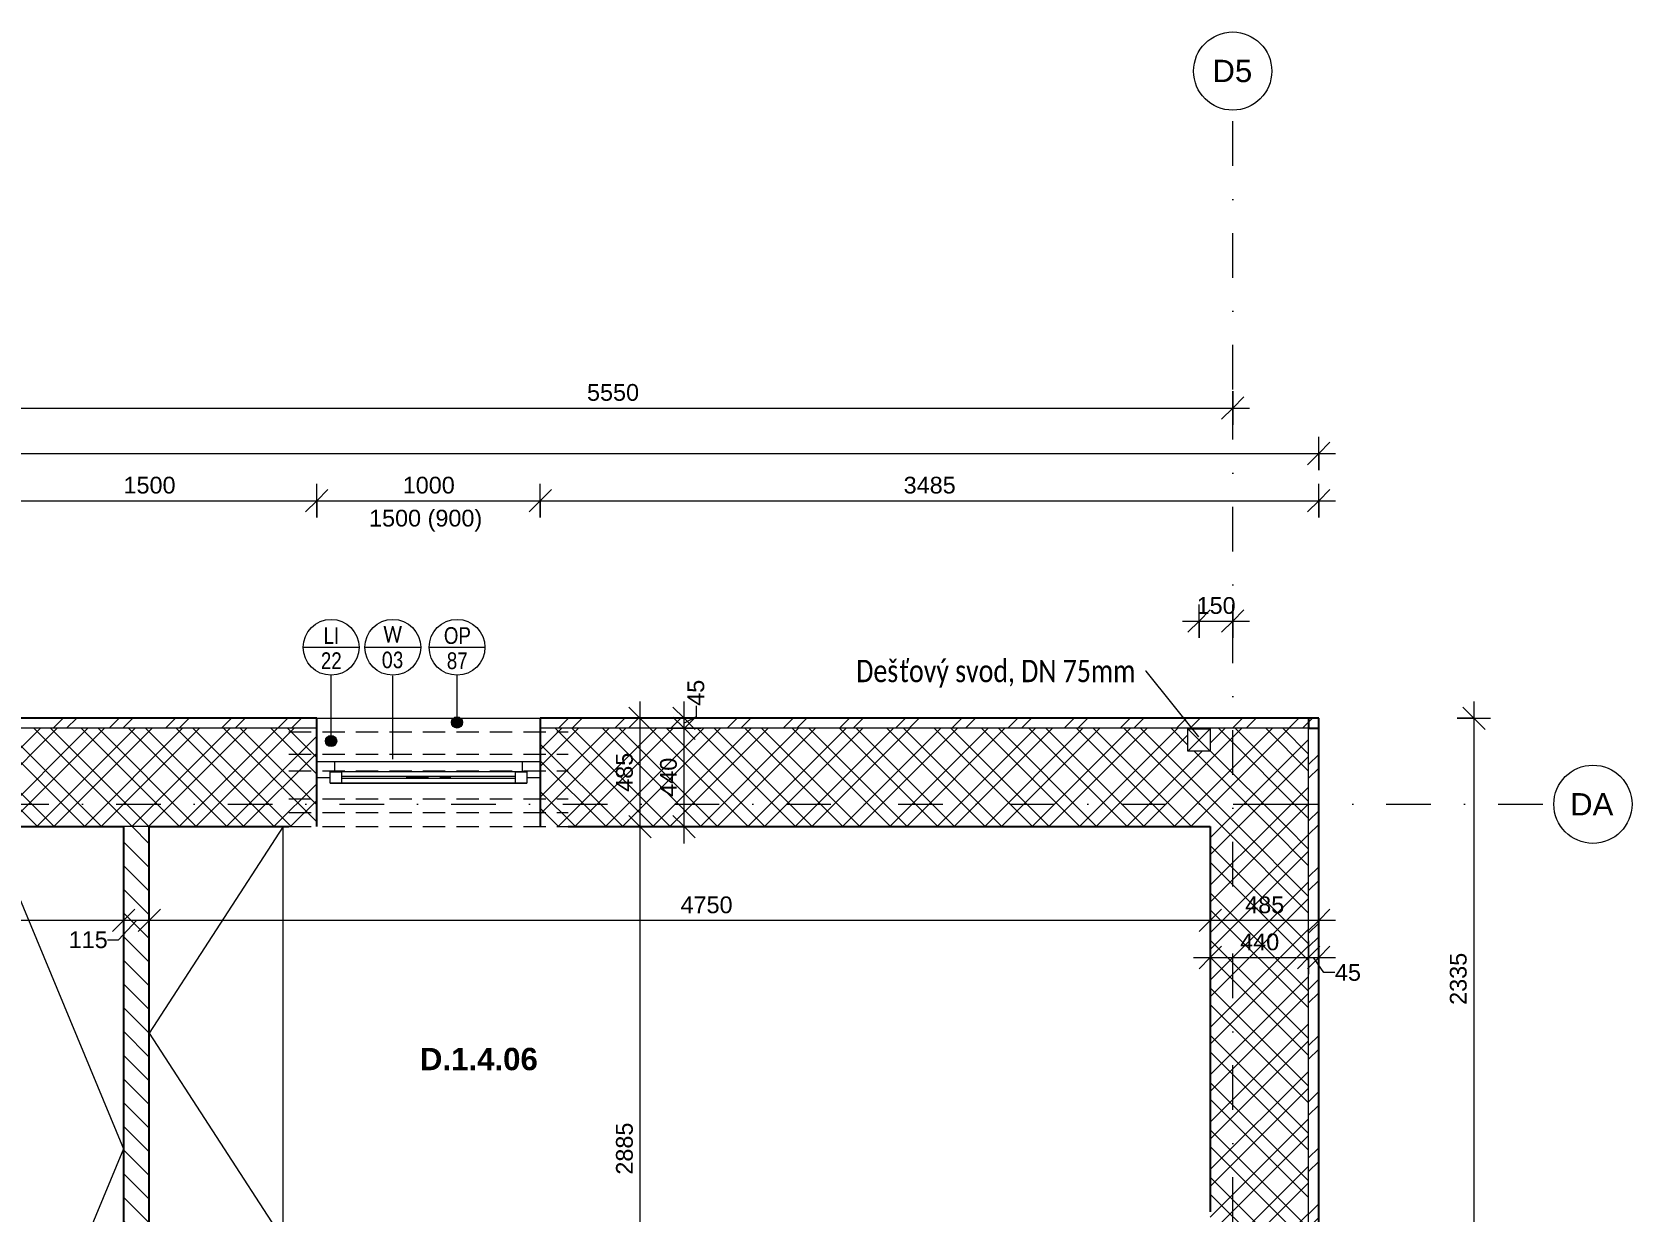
# Model space of a CAD drawing. Header units: millimetres. Extents: x -7705 to 38927, y -2985 to 72287.
# Drawn here: x 16523 to 23686, y 67005 to 72287 of the extents above; entities that cross this region are included whole.
import ezdxf

# ---------------------------------------------------------------- set-up
doc = ezdxf.new("R2010")
doc.units = ezdxf.units.MM
doc.linetypes.add('HA_Dash_3mm-S1mm', pattern=[150, 100, -50])
doc.linetypes.add('HA_DashDot_10mm-S3mm', pattern=[500, 200, -150, 0, -150])
for name, color, linetype, lineweight in [('A-____-____-DIMS', 9, 'Continuous', 5), ('A-____-____-DIMS-50', 9, 'Continuous', 5), ('A-AREA-____-IDEN', 9, 'Continuous', 9), ('A-GENM-____-HDLN', 9, 'HA_Dash_3mm-S1mm', 9), ('A-GENM-____-IDEN', 9, 'Continuous', 9), ('A-GENM-____-OTLN', 9, 'Continuous', 9), ('A-GLAZ-____-IDEN', 9, 'Continuous', 9), ('A-GLAZ-____-MCUT', 9, 'Continuous', 5), ('A-GLAZ-____-OTLN', 9, 'Continuous', 5), ('A-WALL-____-MCUT', 9, 'Continuous', 25), ('A-WALL-____-OTLN', 9, 'Continuous', 9), ('A-WALL-____-PATT', 9, 'Continuous', 25), ('G-____-____-TEXT', 9, 'Continuous', 5), ('I-FURN-____-OTLN', 9, 'Continuous', 9), ('I-WALL-____-MCUT', 9, 'Continuous', 25), ('M-HVAC-DUCT-OTLN', 9, 'Continuous', 9), ('S-GRID-____-IDEN', 9, 'Continuous', 9), ('S-GRID-____-OTLN', 9, 'Continuous', 5)]:
    doc.layers.add(name, color=color, linetype=linetype, lineweight=lineweight)
doc.styles.add('Arial', font='arial.ttf', dxfattribs={"height": 100})
doc.styles.add('Arial_1', font='arial.ttf', dxfattribs={"height": 75})
doc.styles.add('Arial_2', font='arial.ttf', dxfattribs={"width": 0.8, "height": 75})
doc.styles.add('Arial_B', font='arialbd.ttf', dxfattribs={"height": 100})
doc.styles.add('Calibri', font='calibri.ttf', dxfattribs={"width": 0.8, "height": 75})
doc.styles.add('Calibri_1', font='calibri.ttf', dxfattribs={"width": 0.8, "height": 100})
doc.dimstyles.new('Inner_Dimensions', dxfattribs={"dimscale": 304.8, "dimtxt": 76.519455, "dimasz": 0.328084, "dimexe": 0.246063, "dimexo": 0.0625, "dimgap": 0.032808, "dimtad": 1, "dimdec": 0, "dimzin": 0, "dimdsep": 46, "dimtxsty": 'Arial_1', "dimblk1": 'OBLIQUE', "dimblk2": 'OBLIQUE', "dimsah": 1, "dimcen": 0.09, "dimdle": 0.246063, "dimazin": 0, "dimtfac": 1, "dimtdec": 4, "dimtix": 1, "dimtmove": 0, "dimatfit": 3, "dimfxl": 0.246063, "dimfxlon": 1, "dimtvp": 1, "dimtolj": 1, "dimtzin": 0, "dimlwd": 9, "dimlwe": 9, "dimarcsym": 2})
doc.dimstyles.new('Inner_Dimensions_1', dxfattribs={"dimscale": 304.8, "dimtxt": 76.519455, "dimasz": 0.328084, "dimexe": 0.246063, "dimexo": 0.0625, "dimgap": 0.032808, "dimtad": 1, "dimdec": 0, "dimzin": 0, "dimdsep": 46, "dimtxsty": 'Arial_1', "dimblk1": 'OBLIQUE', "dimblk2": 'OBLIQUE', "dimsah": 1, "dimcen": 0.09, "dimdle": 0.246063, "dimazin": 0, "dimtfac": 1, "dimtdec": 4, "dimtix": 1, "dimtmove": 2, "dimatfit": 3, "dimfxl": 0.246063, "dimfxlon": 1, "dimtvp": 1, "dimtolj": 1, "dimtzin": 0, "dimlwd": 9, "dimlwe": 9, "dimarcsym": 2})
doc.dimstyles.new('Inner_Dimensions_2', dxfattribs={"dimscale": 304.8, "dimtxt": 76.519455, "dimasz": 0.328084, "dimexe": 0.246063, "dimexo": 0.0625, "dimgap": 0.032808, "dimtad": 1, "dimdec": 0, "dimzin": 0, "dimdsep": 46, "dimtxsty": 'Arial_1', "dimblk1": 'OBLIQUE', "dimblk2": 'OBLIQUE', "dimsah": 1, "dimcen": 0.09, "dimdle": 0.246063, "dimazin": 0, "dimtfac": 1, "dimtdec": 4, "dimtix": 1, "dimtmove": 1, "dimatfit": 3, "dimfxl": 0.246063, "dimfxlon": 1, "dimtvp": 1, "dimtolj": 1, "dimtzin": 0, "dimlwd": 9, "dimlwe": 9, "dimarcsym": 2})
pattern_1 = [(45, (0, 0), (-106.06602, 106.06602), []), (45, (75, 0), (-106.06602, 106.06602), []), (315, (0, 0), (106.06602, 106.06602), []), (315, (75, 0), (106.06602, 106.06602), [])]
pattern_2 = [(45, (0, 0), (-125.7236, 125.7236), []), (45, (0, 190.5), (-125.7236, 125.7236), [])]

# ---------------------------------------------------------------- blocks, each defined once
blk = doc.blocks.new('HA_WD_SinglePanel - 1000x1500-1653870-DPS_1NP-D')
at = {"layer": 'A-GLAZ-____-MCUT'}
for p, q in [((-420, 70), (-500, 70)), ((-500, 0), (-440, 0)), ((-440, -25), (-440, 25)), ((-440, 25), (-390, 25)), ((-420, 25), (-420, 70)), ((-390, 25), (-390, -25)), ((390, 5), (-390, 5)), ((390, -25), (390, 25)), ((390, 25), (440, 25)), ((500, 70), (420, 70)), ((420, 70), (420, 25)), ((440, 25), (440, -25)), ((440, 0), (500, 0)), ((-390, -25), (-440, -25)), ((390, -5), (-390, -5)), ((440, -25), (390, -25))]:
    blk.add_line(p, q, dxfattribs=at)
at = {"layer": 'A-GLAZ-____-OTLN'}
for p, q in [((440, 25), (-440, 25)), ((-440, -25), (-440, 25)), ((420, 70), (-420, 70)), ((390, 25), (-390, 25)), ((440, 25), (440, -25)), ((-440, -25), (440, -25)), ((390, -25), (-390, -25))]:
    blk.add_line(p, q, dxfattribs=at)
blk = doc.blocks.new('NAB_Šatní_skříň_ADNS - 600x2000xšířka-1462311-DPS_1NP-D')
at = {"layer": 'I-FURN-____-OTLN'}
for p, q in [((0, 600), (925, 0)), ((1849.9, 600), (0.1, 600)), ((925, 0), (1850, 600)), ((1850, 0), (1850, 600))]:
    blk.add_line(p, q, dxfattribs=at)
blk = doc.blocks.new('NAB_Šatní_skříň_ADNS - 600x2000xšířka-1653394-DPS_1NP-D')
at = {"layer": 'I-FURN-____-OTLN'}
for p, q in [((0, -600), (1442.5, 0)), ((1442.5, 0), (2885, -600)), ((2884.9, -600), (0.1, -600))]:
    blk.add_line(p, q, dxfattribs=at)
blk = doc.blocks.new('TB_Porotherm KPVarioUNI_1250mm - TB_Porotherm KPVarioUNI_1250mm-1857440-DPS_1NP-D')
at = {"layer": 'A-GENM-____-HDLN'}
for p, q in [((-625, 205), (625, 205)), ((-625, 105), (625, 105)), ((-625, 30), (625, 30)), ((-100, 0), (100, 0)), ((-625, -95), (625, -95)), ((-625, -157.5), (625, -157.5)), ((-625, -220), (625, -220))]:
    blk.add_line(p, q, dxfattribs=at)
blk = doc.blocks.new('Grid - Radius 3_5mm-353793-DPS_1NP-D')
at = {"layer": 'S-GRID-____-IDEN'}
blk.add_circle((0, 0), 3.5, dxfattribs=at)
blk = doc.blocks.new('DIMBLOCK58-DPS_1NP-D')
at = {"layer": 'A-____-____-DIMS-50', "lineweight": 9}
for p, q in [((21798.2, 68235.1), (21798.2, 68385.1)), ((21798.2, 68310.1), (21848.2, 68360.1)), ((22283.2, 68235.1), (22283.2, 68385.1)), ((22283.2, 68310.1), (22333.2, 68360.1)), ((21798.2, 68310.1), (21748.2, 68260.1)), ((22358.2, 68310.1), (21798.2, 68310.1)), ((21798.2, 68310.1), (21798.2, 68235.1)), ((22283.2, 68310.1), (22233.2, 68260.1)), ((22283.2, 68310.1), (22283.2, 68235.1))]:
    blk.add_line(p, q, dxfattribs=at)
at = {"layer": 'A-____-____-DIMS-50', "color": 0, "lineweight": 9, "insert": (21954.2, 68417.4), "char_height": 75, "width": 207.662, "attachment_point": 1, "line_spacing_factor": 0.941778, "style": 'Arial_1'}
blk.add_mtext('485', dxfattribs=at)
blk = doc.blocks.new('_Oblique')
at = {"color": 0, "linetype": 'ByBlock', "lineweight": -2}
blk.add_line((-0.5, -0.5), (0.5, 0.5), dxfattribs=at)
blk = doc.blocks.new('DIMBLOCK59-DPS_1NP-D')
at = {"layer": 'A-____-____-DIMS-50', "lineweight": 9}
for p, q in [((17048.2, 68235.1), (17048.2, 68385.1)), ((17048.2, 68310.1), (17098.2, 68360.1)), ((21798.2, 68235.1), (21798.2, 68385.1)), ((21798.2, 68310.1), (21848.2, 68360.1)), ((17048.2, 68310.1), (16998.2, 68260.1)), ((21798.2, 68310.1), (17048.2, 68310.1)), ((17048.2, 68310.1), (17048.2, 68235.1)), ((21798.2, 68310.1), (21748.2, 68260.1)), ((21798.2, 68310.1), (21798.2, 68235.1))]:
    blk.add_line(p, q, dxfattribs=at)
at = {"layer": 'A-____-____-DIMS-50', "color": 0, "lineweight": 9, "insert": (19426.4, 68417.4), "char_height": 75, "width": 276.883, "attachment_point": 1, "line_spacing_factor": 0.941778, "style": 'Arial_1'}
blk.add_mtext('4750', dxfattribs=at)
blk = doc.blocks.new('DIMBLOCK60-DPS_1NP-D')
at = {"layer": 'A-____-____-DIMS-50', "lineweight": 9}
for p, q in [((16933.2, 68235.1), (16933.2, 68385.1)), ((16933.2, 68310.1), (16983.2, 68360.1)), ((17048.2, 68235.1), (17048.2, 68385.1)), ((17048.2, 68310.1), (17098.2, 68360.1)), ((16933.2, 68310.1), (16883.2, 68260.1)), ((16910.5, 68222.6), (16990.7, 68310.1)), ((17048.2, 68310.1), (16933.2, 68310.1)), ((16933.2, 68310.1), (16933.2, 68235.1)), ((17048.2, 68310.1), (16998.2, 68260.1)), ((17048.2, 68310.1), (17048.2, 68235.1)), ((16860.5, 68222.6), (16910.5, 68222.6))]:
    blk.add_line(p, q, dxfattribs=at)
at = {"layer": 'A-____-____-DIMS-50', "color": 0, "lineweight": 9, "insert": (16687.4, 68261.1), "char_height": 75, "width": 207.662, "attachment_point": 1, "line_spacing_factor": 0.941778, "style": 'Arial_1'}
blk.add_mtext('115', dxfattribs=at)
blk = doc.blocks.new('DIMBLOCK61-DPS_1NP-D')
at = {"layer": 'A-____-____-DIMS-50', "lineweight": 9}
for p, q in [((12468.2, 68235.1), (12468.2, 68385.1)), ((12468.2, 68310.1), (12518.2, 68360.1)), ((16933.2, 68235.1), (16933.2, 68385.1)), ((16933.2, 68310.1), (16983.2, 68360.1)), ((12468.2, 68310.1), (12418.2, 68260.1)), ((16933.2, 68310.1), (12468.2, 68310.1)), ((12468.2, 68310.1), (12468.2, 68235.1)), ((16933.2, 68310.1), (16883.2, 68260.1)), ((16933.2, 68310.1), (16933.2, 68235.1))]:
    blk.add_line(p, q, dxfattribs=at)
at = {"layer": 'A-____-____-DIMS-50', "color": 0, "lineweight": 9, "insert": (14585.3, 68417.4), "char_height": 75, "width": 276.883, "attachment_point": 1, "line_spacing_factor": 0.941778, "style": 'Arial_1'}
blk.add_mtext('4465', dxfattribs=at)
blk = doc.blocks.new('DIMBLOCK71-DPS_1NP-D')
at = {"layer": 'A-____-____-DIMS-50', "lineweight": 9}
for p, q in [((19245, 69214.9), (19195, 69264.9)), ((19245, 69289.9), (19245, 68729.9)), ((19320, 69214.9), (19170, 69214.9)), ((19245, 69214.9), (19295, 69164.9)), ((19245, 69214.9), (19320, 69214.9)), ((19245, 68729.9), (19195, 68779.9)), ((19320, 68729.9), (19170, 68729.9)), ((19245, 68729.9), (19295, 68679.9)), ((19245, 68729.9), (19320, 68729.9))]:
    blk.add_line(p, q, dxfattribs=at)
at = {"layer": 'A-____-____-DIMS-50', "color": 0, "lineweight": 9, "insert": (19137.6, 68885.9), "char_height": 75, "width": 207.662, "attachment_point": 1, "rotation": 90, "line_spacing_factor": 0.941778, "style": 'Arial_1'}
blk.add_mtext('485', dxfattribs=at)
blk = doc.blocks.new('DIMBLOCK72-DPS_1NP-D')
at = {"layer": 'A-____-____-DIMS-50', "lineweight": 9}
for p, q in [((19245, 68729.9), (19195, 68779.9)), ((19320, 68729.9), (19170, 68729.9)), ((19245, 68729.9), (19245, 65844.9)), ((19245, 68729.9), (19295, 68679.9)), ((19245, 68729.9), (19320, 68729.9)), ((19320, 65844.9), (19170, 65844.9)), ((19245, 65844.9), (19195, 65894.9)), ((19245, 65844.9), (19295, 65794.9)), ((19245, 65844.9), (19320, 65844.9))]:
    blk.add_line(p, q, dxfattribs=at)
at = {"layer": 'A-____-____-DIMS-50', "color": 0, "lineweight": 9, "insert": (19137.6, 67172), "char_height": 75, "width": 276.883, "attachment_point": 1, "rotation": 90, "line_spacing_factor": 0.941778, "style": 'Arial_1'}
blk.add_mtext('2885', dxfattribs=at)
blk = doc.blocks.new('DIMBLOCK100-DPS_1NP-D')
at = {"layer": 'A-____-____-DIMS-50', "lineweight": 9}
for p, q in [((22977.9, 69214.9), (22927.9, 69264.9)), ((22977.9, 69289.9), (22977.9, 66879.9)), ((22902.9, 69214.9), (23052.9, 69214.9)), ((22977.9, 69214.9), (22902.9, 69214.9)), ((22977.9, 69214.9), (23027.9, 69164.9)), ((22977.9, 66879.9), (22927.9, 66929.9)), ((22902.9, 66879.9), (23052.9, 66879.9)), ((22977.9, 66879.9), (22902.9, 66879.9)), ((22977.9, 66879.9), (23027.9, 66829.9))]:
    blk.add_line(p, q, dxfattribs=at)
at = {"layer": 'A-____-____-DIMS-50', "color": 0, "lineweight": 9, "insert": (22870.5, 67932), "char_height": 75, "width": 276.883, "attachment_point": 1, "rotation": 90, "line_spacing_factor": 0.941778, "style": 'Arial_1'}
blk.add_mtext('2335', dxfattribs=at)
blk = doc.blocks.new('DIMBLOCK118-DPS_1NP-D')
at = {"layer": 'A-____-____-DIMS-50', "lineweight": 9}
for p, q in [((16298.2, 70113.8), (16298.2, 70263.8)), ((16298.2, 70188.8), (16348.2, 70238.8)), ((17798.2, 70113.8), (17798.2, 70263.8)), ((17798.2, 70188.8), (17848.2, 70238.8)), ((16298.2, 70188.8), (16248.2, 70138.8)), ((16298.2, 70188.8), (17798.2, 70188.8)), ((16298.2, 70188.8), (16298.2, 70113.8)), ((17798.2, 70188.8), (17748.2, 70138.8)), ((17798.2, 70188.8), (17798.2, 70113.8))]:
    blk.add_line(p, q, dxfattribs=at)
at = {"layer": 'A-____-____-DIMS-50', "color": 0, "lineweight": 9, "insert": (16932.8, 70296.1), "char_height": 75, "width": 276.883, "attachment_point": 1, "line_spacing_factor": 0.941778, "style": 'Arial_1'}
blk.add_mtext('1500', dxfattribs=at)
blk = doc.blocks.new('DIMBLOCK119-DPS_1NP-D')
at = {"layer": 'A-____-____-DIMS-50', "lineweight": 9}
for p, q in [((17798.2, 70113.8), (17798.2, 70263.8)), ((17798.2, 70188.8), (17848.2, 70238.8)), ((18798.2, 70113.8), (18798.2, 70263.8)), ((18798.2, 70188.8), (18848.2, 70238.8)), ((17798.2, 70188.8), (17748.2, 70138.8)), ((17798.2, 70188.8), (18798.2, 70188.8)), ((17798.2, 70188.8), (17798.2, 70113.8)), ((18798.2, 70188.8), (18748.2, 70138.8)), ((18798.2, 70188.8), (18798.2, 70113.8))]:
    blk.add_line(p, q, dxfattribs=at)
at = {"layer": 'A-____-____-DIMS-50', "color": 0, "lineweight": 9, "insert": (18182.8, 70296.1), "char_height": 75, "width": 276.883, "attachment_point": 1, "line_spacing_factor": 0.941778, "style": 'Arial_1'}
blk.add_mtext('1000', dxfattribs=at)
blk = doc.blocks.new('DIMBLOCK120-DPS_1NP-D')
at = {"layer": 'A-____-____-DIMS-50', "lineweight": 9}
for p, q in [((18798.2, 70113.8), (18798.2, 70263.8)), ((18798.2, 70188.8), (18848.2, 70238.8)), ((22283.2, 70113.8), (22283.2, 70263.8)), ((22283.2, 70188.8), (22333.2, 70238.8)), ((18798.2, 70188.8), (18748.2, 70138.8)), ((18798.2, 70188.8), (22358.2, 70188.8)), ((18798.2, 70188.8), (18798.2, 70113.8)), ((22283.2, 70188.8), (22233.2, 70138.8)), ((22283.2, 70188.8), (22283.2, 70113.8))]:
    blk.add_line(p, q, dxfattribs=at)
at = {"layer": 'A-____-____-DIMS-50', "color": 0, "lineweight": 9, "insert": (20425.3, 70296.1), "char_height": 75, "width": 276.883, "attachment_point": 1, "line_spacing_factor": 0.941778, "style": 'Arial_1'}
blk.add_mtext('3485', dxfattribs=at)
blk = doc.blocks.new('HA_TAG_WD - Type Mark-1512533-DPS_1NP-D')
at = {"layer": 'A-GLAZ-____-IDEN'}
blk.add_line((-2.5, 0), (2.5, 0), dxfattribs=at)
blk.add_circle((0, 0), 2.5, dxfattribs=at)
blk = doc.blocks.new('HA_TAG_GM_Products - Generic-588599-DPS_1NP-D')
at = {"layer": 'A-GENM-____-IDEN'}
blk.add_line((-2.5, 0), (2.5, 0), dxfattribs=at)
blk.add_circle((0, 0), 2.5, dxfattribs=at)
blk = doc.blocks.new('DIMBLOCK220-DPS_1NP-D')
at = {"layer": 'A-____-____-DIMS-50', "lineweight": 9}
for p, q in [((-5786.8, 70325.1), (-5786.8, 70475.1)), ((-5786.8, 70400.1), (-5736.8, 70450.1)), ((22283.2, 70325.1), (22283.2, 70475.1)), ((22283.2, 70400.1), (22333.2, 70450.1)), ((-5861.8, 70400.1), (22358.2, 70400.1)), ((-5786.8, 70400.1), (-5836.8, 70350.1)), ((-5786.8, 70400.1), (-5786.8, 70325.1)), ((22283.2, 70400.1), (22233.2, 70350.1)), ((22283.2, 70400.1), (22283.2, 70325.1))]:
    blk.add_line(p, q, dxfattribs=at)
at = {"layer": 'A-____-____-DIMS-50', "color": 0, "lineweight": 9, "insert": (8341.5, 70507.5), "char_height": 75, "width": 346.103, "attachment_point": 1, "line_spacing_factor": 0.941778, "style": 'Arial_1'}
blk.add_mtext('28070', dxfattribs=at)
blk = doc.blocks.new('DIMBLOCK236-DPS_1NP-D')
at = {"layer": 'A-____-____-DIMS-50', "lineweight": 9}
for p, q in [((16348.2, 70678.7), (16348.2, 70528.7)), ((16348.2, 70603.7), (16348.2, 70678.7)), ((16348.2, 70603.7), (16398.2, 70653.7)), ((21898.2, 70678.7), (21898.2, 70528.7)), ((21898.2, 70603.7), (21898.2, 70678.7)), ((21898.2, 70603.7), (21948.2, 70653.7)), ((16348.2, 70603.7), (16298.2, 70553.7)), ((16348.2, 70603.7), (21973.2, 70603.7)), ((21898.2, 70603.7), (21848.2, 70553.7))]:
    blk.add_line(p, q, dxfattribs=at)
at = {"layer": 'A-____-____-DIMS-50', "color": 0, "lineweight": 9, "insert": (19007.8, 70711.1), "char_height": 75, "width": 276.883, "attachment_point": 1, "line_spacing_factor": 0.941778, "style": 'Arial_1'}
blk.add_mtext('5550', dxfattribs=at)
blk = doc.blocks.new('DIMBLOCK241-DPS_1NP-D')
at = {"layer": 'A-____-____-DIMS-50', "lineweight": 9}
for p, q in [((21748.2, 69574.9), (21748.2, 69724.9)), ((21748.2, 69649.9), (21798.2, 69699.9)), ((21898.2, 69724.9), (21898.2, 69574.9)), ((21898.2, 69649.9), (21898.2, 69724.9)), ((21898.2, 69649.9), (21948.2, 69699.9)), ((21673.2, 69649.9), (21973.2, 69649.9)), ((21748.2, 69649.9), (21698.2, 69599.9)), ((21748.2, 69649.9), (21748.2, 69574.9)), ((21898.2, 69649.9), (21848.2, 69599.9))]:
    blk.add_line(p, q, dxfattribs=at)
at = {"layer": 'A-____-____-DIMS-50', "color": 0, "lineweight": 9, "insert": (21736.7, 69757.3), "char_height": 75, "width": 207.662, "attachment_point": 1, "line_spacing_factor": 0.941778, "style": 'Arial_1'}
blk.add_mtext('150', dxfattribs=at)
blk = doc.blocks.new('DIMBLOCK305-DPS_1NP-D')
at = {"layer": 'A-____-____-DIMS-50', "lineweight": 9}
for p, q in [((21798.2, 68219.1), (21798.2, 68069.1)), ((21798.2, 68144.1), (21798.2, 68219.1)), ((21798.2, 68144.1), (21848.2, 68194.1)), ((22238.2, 68219.1), (22238.2, 68069.1)), ((22238.2, 68144.1), (22238.2, 68219.1)), ((22238.2, 68144.1), (22288.2, 68194.1)), ((21723.2, 68144.1), (22238.2, 68144.1)), ((21798.2, 68144.1), (21748.2, 68094.1)), ((22238.2, 68144.1), (22188.2, 68094.1))]:
    blk.add_line(p, q, dxfattribs=at)
at = {"layer": 'A-____-____-DIMS-50', "color": 0, "lineweight": 9, "insert": (21931.7, 68251.5), "char_height": 75, "width": 207.662, "attachment_point": 1, "line_spacing_factor": 0.941778, "style": 'Arial_1'}
blk.add_mtext('440', dxfattribs=at)
blk = doc.blocks.new('DIMBLOCK306-DPS_1NP-D')
at = {"layer": 'A-____-____-DIMS-50', "lineweight": 9}
for p, q in [((22238.2, 68219.1), (22238.2, 68069.1)), ((22238.2, 68144.1), (22238.2, 68219.1)), ((22238.2, 68144.1), (22288.2, 68194.1)), ((22283.2, 68219.1), (22283.2, 68069.1)), ((22283.2, 68144.1), (22283.2, 68219.1)), ((22283.2, 68144.1), (22333.2, 68194.1)), ((22238.2, 68144.1), (22188.2, 68094.1)), ((22283.2, 68144.1), (22233.2, 68094.1)), ((22238.2, 68144.1), (22358.2, 68144.1)), ((22306.1, 68076.4), (22260.7, 68144.1)), ((22356.1, 68076.4), (22306.1, 68076.4))]:
    blk.add_line(p, q, dxfattribs=at)
at = {"layer": 'A-____-____-DIMS-50', "color": 0, "lineweight": 9, "insert": (22356.1, 68114.9), "char_height": 75, "width": 138.441, "attachment_point": 1, "line_spacing_factor": 0.941778, "style": 'Arial_1'}
blk.add_mtext('45', dxfattribs=at)
blk = doc.blocks.new('DIMBLOCK307-DPS_1NP-D')
at = {"layer": 'A-____-____-DIMS-50', "lineweight": 9}
for p, q in [((19442, 69169.9), (19392, 69219.9)), ((19367, 69169.9), (19517, 69169.9)), ((19442, 69169.9), (19367, 69169.9)), ((19442, 68654.9), (19442, 69169.9)), ((19442, 69169.9), (19492, 69119.9)), ((19442, 68729.9), (19392, 68779.9)), ((19367, 68729.9), (19517, 68729.9)), ((19442, 68729.9), (19367, 68729.9)), ((19442, 68729.9), (19492, 68679.9))]:
    blk.add_line(p, q, dxfattribs=at)
at = {"layer": 'A-____-____-DIMS-50', "color": 0, "lineweight": 9, "insert": (19334.6, 68863.4), "char_height": 75, "width": 207.662, "attachment_point": 1, "rotation": 90, "line_spacing_factor": 0.941778, "style": 'Arial_1'}
blk.add_mtext('440', dxfattribs=at)
blk = doc.blocks.new('DIMBLOCK308-DPS_1NP-D')
at = {"layer": 'A-____-____-DIMS-50', "lineweight": 9}
for p, q in [((19442, 69214.9), (19392, 69264.9)), ((19442, 69169.9), (19442, 69289.9)), ((19495.9, 69270.7), (19495.9, 69220.7)), ((19367, 69214.9), (19517, 69214.9)), ((19442, 69214.9), (19367, 69214.9)), ((19442, 69169.9), (19392, 69219.9)), ((19495.9, 69220.7), (19442, 69192.4)), ((19442, 69214.9), (19492, 69164.9)), ((19367, 69169.9), (19517, 69169.9)), ((19442, 69169.9), (19367, 69169.9)), ((19442, 69169.9), (19492, 69119.9))]:
    blk.add_line(p, q, dxfattribs=at)
at = {"layer": 'A-____-____-DIMS-50', "color": 0, "lineweight": 9, "insert": (19457.4, 69270.7), "char_height": 75, "width": 138.441, "attachment_point": 1, "rotation": 90, "line_spacing_factor": 0.941778, "style": 'Arial_1'}
blk.add_mtext('45', dxfattribs=at)

msp = doc.modelspace()

# ---------------------------------------------------------------- hatches: boundary and pattern name
at = {"layer": 'A-GENM-____-IDEN'}
h = msp.add_hatch(color=256, dxfattribs=at)
edge = h.paths.add_edge_path()
edge.add_arc((18426, 69196.2), 25, 0, 360)
h = msp.add_hatch(color=256, dxfattribs=at)
edge = h.paths.add_edge_path()
edge.add_arc((17862.3, 69112.9), 25, 0, 360)
at = {"layer": 'A-WALL-____-PATT', "lineweight": 5}
h = msp.add_hatch(dxfattribs=at)
h.set_pattern_fill('FP_4', color=256, style=0, pattern_type=2)
h.set_pattern_definition(pattern_2)
h.paths.add_polyline_path([(-261.8, 69169.9), (2598.2, 69169.9), (2598.2, 69214.9), (-261.8, 69214.9)])
h.paths.add_polyline_path([(3923.2, 69169.9), (6848.2, 69169.9), (6848.2, 69214.9), (3598.2, 69214.9), (3598.2, 69169.9)])
h.paths.add_polyline_path([(7848.2, 69169.9), (12923.2, 69169.9), (12923.2, 69214.9), (7848.2, 69214.9)])
h.paths.add_polyline_path([(13923.2, 69169.9), (15298.2, 69169.9), (15298.2, 69214.9), (13923.2, 69214.9)])
h.paths.add_polyline_path([(16298.2, 69169.9), (17798.2, 69169.9), (17798.2, 69214.9), (16298.2, 69214.9)])
h.paths.add_polyline_path([(18798.2, 69169.9), (22283.2, 69169.9), (22283.2, 69214.9), (18798.2, 69214.9)])
h = msp.add_hatch(dxfattribs=at)
h.set_pattern_fill('FP_4', color=256, style=0, pattern_type=2)
h.set_pattern_definition(pattern_2)
h.paths.add_polyline_path([(22283.2, 56794.9), (22283.2, 58779.9), (22238.2, 58779.9), (22238.2, 56794.9)])
h.paths.add_polyline_path([(22238.2, 59779.9), (22283.2, 59779.9), (22283.2, 61904.9), (22238.2, 61904.9), (22238.2, 60864.8)])
h.paths.add_polyline_path([(22238.2, 62529.9), (22283.2, 62529.9), (22283.2, 64504.9), (22238.2, 64504.9), (22238.2, 62823.4)])
h.paths.add_polyline_path([(22283.2, 65129.9), (22283.2, 65879.9), (22238.2, 65879.9), (22238.2, 65129.9)])
h.paths.add_polyline_path([(22238.2, 66879.9), (22283.2, 66879.9), (22283.2, 69214.9), (22238.2, 69214.9), (22238.2, 68729.9)])
h = msp.add_hatch(dxfattribs=at)
h.set_pattern_fill('FP_1', color=256, style=0, pattern_type=2)
h.set_pattern_definition(pattern_1)
h.paths.add_polyline_path([(9363.2, 68729.9), (12923.2, 68729.9), (12923.2, 69169.9), (9363.2, 69169.9)])
h.paths.add_polyline_path([(16298.2, 68729.9), (17798.2, 68729.9), (17798.2, 69169.9), (16298.2, 69169.9)])
h.paths.add_polyline_path([(13923.2, 68729.9), (15298.2, 68729.9), (15298.2, 69169.9), (13923.2, 69169.9)])
h.paths.add_polyline_path([(18798.2, 68729.9), (22238.2, 68729.9), (22238.2, 69169.9), (18798.2, 69169.9)])
h.paths.add_polyline_path([(21798.2, 69067.1), (21698.2, 69067.1), (21698.2, 69167.1), (21798.2, 69167.1)])
h.paths.add_polyline_path([(14983.2, 69067.1), (14883.2, 69067.1), (14883.2, 69167.1), (14983.2, 69167.1), (14983.2, 69069.1)])
h.paths.add_polyline_path([(11353.2, 69067.1), (11253.2, 69067.1), (11253.2, 69167.1), (11353.2, 69167.1)])
h = msp.add_hatch(dxfattribs=at)
h.set_pattern_fill('FP_3', color=256, style=0, pattern_type=2)
h.set_pattern_definition([(135, (0, 0), (-53.03301, -53.03301), [])])
h.paths.add_polyline_path([(17048.2, 65844.9), (17048.2, 68729.9), (16933.2, 68729.9), (16933.2, 65844.9)])
h = msp.add_hatch(dxfattribs=at)
h.set_pattern_fill('FP_1', color=256, style=0, pattern_type=2)
h.set_pattern_definition(pattern_1)
h.paths.add_polyline_path([(22238.2, 56839.9), (22238.2, 58779.9), (21798.2, 58779.9), (21798.2, 56839.9)])
h.paths.add_polyline_path([(22238.2, 59779.9), (22238.2, 61904.9), (21798.2, 61904.9), (21798.2, 59779.9)])
h.paths.add_polyline_path([(22088.2, 62529.9), (22238.2, 62529.9), (22238.2, 64504.9), (21798.2, 64504.9), (21798.2, 62529.9), (22043.2, 62529.9)])
h.paths.add_polyline_path([(22088.2, 65129.9), (22238.2, 65129.9), (22238.2, 65879.9), (21798.2, 65879.9), (21798.2, 65129.9), (22043.2, 65129.9)])
h.paths.add_polyline_path([(22238.2, 66879.9), (22238.2, 68729.9), (21798.2, 68729.9), (21798.2, 66879.9)])

# ---------------------------------------------------------------- linework, layer by layer
at = {"layer": 'A-GENM-____-IDEN'}
for p, q in [((17862.3, 69112.9), (17862.3, 69407.6)), ((18426, 69196.2), (18426, 69407.6))]:
    msp.add_line(p, q, dxfattribs=at)
for centre in [(18426, 69196.2), (17862.3, 69112.9)]:
    msp.add_circle(centre, 25, dxfattribs=at)
at = {"layer": 'A-GLAZ-____-IDEN'}
msp.add_line((18138.2, 69032), (18138.2, 69405.3), dxfattribs=at)
at = {"layer": 'A-WALL-____-MCUT'}
for p, q in [((17798.2, 69214.9), (16298.2, 69214.9)), ((17798.2, 68729.9), (17798.2, 69214.9)), ((18798.2, 69214.9), (18798.2, 68729.9)), ((22283.2, 69214.9), (18798.2, 69214.9)), ((22238.2, 69214.9), (22238.2, 69169.9)), ((22283.2, 69214.9), (22238.2, 69214.9)), ((22283.2, 66879.9), (22283.2, 69214.9)), ((22238.2, 69169.9), (22283.2, 69169.9)), ((16423.3, 68729.9), (16933.2, 68729.9)), ((17048.2, 68729.9), (17673.2, 68729.9)), ((18923.3, 68729.9), (21798.2, 68729.9)), ((21798.2, 68729.9), (21798.2, 67005))]:
    msp.add_line(p, q, dxfattribs=at)
at = {"layer": 'A-WALL-____-MCUT', "lineweight": 9}
for p, q in [((17798.2, 69169.9), (16298.2, 69169.9)), ((22238.2, 69169.9), (18798.2, 69169.9)), ((22238.2, 66879.9), (22238.2, 69169.9)), ((17048.2, 68729.9), (16933.2, 68729.9))]:
    msp.add_line(p, q, dxfattribs=at)
at = {"layer": 'A-WALL-____-OTLN'}
msp.add_line((17798.2, 69214.9), (18798.2, 69214.9), dxfattribs=at)
at = {"layer": 'G-____-____-TEXT', "color": 250, "lineweight": 9}
for p, q in [((21511, 69426.5), (21508.2, 69426.5)), ((21747.4, 69131.5), (21511, 69426.5))]:
    msp.add_line(p, q, dxfattribs=at)
at = {"layer": 'I-WALL-____-MCUT'}
for p, q in [((16933.2, 68729.9), (16933.2, 67287.5)), ((17048.2, 67805), (17048.2, 68729.9)), ((17048.2, 65844.9), (17048.2, 67804.8)), ((16933.2, 67287.3), (16933.2, 65844.9))]:
    msp.add_line(p, q, dxfattribs=at)
at = {"layer": 'M-HVAC-DUCT-OTLN', "lineweight": 5}
for p, q in [((21698.2, 69167.1), (21798.2, 69067.1)), ((21698.2, 69067.1), (21798.2, 69167.1)), ((21698.2, 69167.1), (21798.2, 69167.1)), ((21698.2, 69067.1), (21698.2, 69167.1)), ((21798.2, 69167.1), (21798.2, 69067.1)), ((21798.2, 69067.1), (21698.2, 69067.1))]:
    msp.add_line(p, q, dxfattribs=at)
at = {"layer": 'S-GRID-____-OTLN', "linetype": 'HA_DashDot_10mm-S3mm', "lineweight": 9}
for p, q in [((21898.2, 70686.8), (21898.2, 71936.8)), ((21898.2, 54959.1), (21898.2, 70686.8)), ((-6105.2, 68829.9), (22085.9, 68829.9)), ((22085.9, 68829.9), (23335.9, 68829.9))]:
    msp.add_line(p, q, dxfattribs=at)

# ---------------------------------------------------------------- block references
at = {"layer": 'A-GENM-____-IDEN', "xscale": 49.99999999999998, "yscale": 49.99999999999998, "zscale": 49.99999999999998}
for p in [(17862.3, 69532.6), (18426, 69532.6)]:
    msp.add_blockref('HA_TAG_GM_Products - Generic-588599-DPS_1NP-D', p, dxfattribs=at)
at = {"layer": 'A-GENM-____-OTLN'}
msp.add_blockref('TB_Porotherm KPVarioUNI_1250mm - TB_Porotherm KPVarioUNI_1250mm-1857440-DPS_1NP-D', (18298.2, 68949.9), dxfattribs=at)
at = {"layer": 'A-GLAZ-____-IDEN', "xscale": 49.99999999999998, "yscale": 49.99999999999998, "zscale": 49.99999999999998}
msp.add_blockref('HA_TAG_WD - Type Mark-1512533-DPS_1NP-D', (18138.2, 69532.6), dxfattribs=at)
at = {"layer": 'A-GLAZ-____-OTLN'}
msp.add_blockref('HA_WD_SinglePanel - 1000x1500-1653870-DPS_1NP-D', (18298.2, 68949.9), dxfattribs=at)
at = {"layer": 'I-FURN-____-OTLN'}
for name, p, rotation in [('NAB_Šatní_skříň_ADNS - 600x2000xšířka-1653394-DPS_1NP-D', (16933.2, 68729.9), 270.0000000000007), ('NAB_Šatní_skříň_ADNS - 600x2000xšířka-1462311-DPS_1NP-D', (17048.2, 68729.9), 270.0000000000012)]:
    msp.add_blockref(name, p, dxfattribs=dict(at, rotation=rotation))
at = {"layer": 'S-GRID-____-IDEN', "xscale": 49.99999999999998, "yscale": 49.99999999999998, "zscale": 49.99999999999998}
msp.add_blockref('Grid - Radius 3_5mm-353793-DPS_1NP-D', (21898.2, 72111.8), dxfattribs=at)
at = {"layer": 'S-GRID-____-IDEN', "xscale": 49.99999999999998, "yscale": 49.99999999999998, "zscale": 49.99999999999998, "rotation": 269.9999999999996}
msp.add_blockref('Grid - Radius 3_5mm-353793-DPS_1NP-D', (23510.9, 68829.9), dxfattribs=at)

# ---------------------------------------------------------------- texts
at = {"layer": 'A-AREA-____-IDEN', "lineweight": 5, "insert": (18259.6, 67739.6), "char_height": 100, "width": 653.375, "attachment_point": 1, "style": 'Arial_B'}
msp.add_mtext('D.1.4.06', dxfattribs=at)
at = {"layer": 'A-GENM-____-IDEN', "lineweight": 5, "char_height": 75, "attachment_point": 1, "style": 'Arial_2'}
for s, insert, width in [('LI', (17828.5, 69622.7), 86.582), ('OP', (18367, 69622.7), 147.51), ('22', (17816.5, 69510), 115.443), ('87', (18380.2, 69510), 115.443)]:
    msp.add_mtext(s, dxfattribs=dict(at, insert=insert, width=width))
at = {"layer": 'A-GLAZ-____-IDEN', "lineweight": 5, "char_height": 75, "attachment_point": 1}
for s, insert, width, style in [('1500 (900)', (18032, 70148.3), 629.325, 'Arial_1'), ('W', (18096.4, 69627.9), 105.823, 'Calibri'), ('03', (18089.8, 69513.6), 121.856, 'Calibri')]:
    msp.add_mtext(s, dxfattribs=dict(at, insert=insert, width=width, style=style))
at = {"layer": 'G-____-____-TEXT', "color": 7, "lineweight": 9, "char_height": 100, "attachment_point": 1, "style": 'Calibri_1'}
for s, insert, width in [('Deš', (20213.2, 69476.5), 234.093), ('ťový svod, DN 75mm', (20406.3, 69476.5), 1305.147)]:
    msp.add_mtext(s, dxfattribs=dict(at, insert=insert, width=width))
at = {"layer": 'S-GRID-____-IDEN', "lineweight": 5, "char_height": 100, "attachment_point": 1, "style": 'Arial'}
for s, insert, width in [('D5', (21807.3, 72162.5), 220.464), ('DA', (23408.6, 68880), 240.506)]:
    msp.add_mtext(s, dxfattribs=dict(at, insert=insert, width=width))

# ---------------------------------------------------------------- dimensions: what is measured, and where the dimension line sits
at = {"layer": 'A-____-____-DIMS', "lineweight": 9}
for base, p1, p2, override, picture, middle in [((21898.2, 70603.7), (16348.2, 70678.7), (21898.2, 70678.7), {"dimpost": '<>', "dimfxl": 5550}, 'DIMBLOCK236-DPS_1NP-D', (19123.2, 70652)), ((17798.2, 70188.8), (16298.2, 70113.8), (17798.2, 70113.8), {"dimpost": '<>', "dimfxl": 1500}, 'DIMBLOCK118-DPS_1NP-D', (17048.2, 70237.1)), ((18798.2, 70188.8), (17798.2, 70113.8), (18798.2, 70113.8), {"dimpost": '<>', "dimfxl": 1000}, 'DIMBLOCK119-DPS_1NP-D', (18298.2, 70237.1)), ((21898.2, 69649.9), (21748.2, 69574.9), (21898.2, 69724.9), {"dimpost": '<>', "dimfxl": 212.132034}, 'DIMBLOCK241-DPS_1NP-D', (21823.2, 69698.2)), ((12468.2, 68310.1), (16933.2, 68235.1), (12468.2, 68235.1), {"dimpost": '<>', "dimfxl": 4465}, 'DIMBLOCK61-DPS_1NP-D', (14700.7, 68358.4)), ((21798.2, 68310.1), (22283.2, 68235.1), (21798.2, 68235.1), {"dimpost": '<>', "dimfxl": 485}, 'DIMBLOCK58-DPS_1NP-D', (22040.7, 68358.4)), ((22238.2, 68144.1), (21798.2, 68219.1), (22238.2, 68219.1), {"dimpost": '<>', "dimfxl": 440}, 'DIMBLOCK305-DPS_1NP-D', (22018.2, 68192.4))]:
    dim = msp.add_linear_dim(base=base, p1=p1, p2=p2, dimstyle='Inner_Dimensions', override=override, dxfattribs=at)
    dim.commit()
    dim.dimension.update_dxf_attribs({"geometry": picture, "text_midpoint": middle})
for base, p1, p2, dimstyle, override, picture, middle in [((22283.2, 70400.1), (-5786.8, 70325.1), (22283.2, 70325.1), 'Inner_Dimensions_1', {"dimpost": '<>', "dimfxl": 28070}, 'DIMBLOCK220-DPS_1NP-D', (8514.5, 70457.5)), ((16933.2, 68310.1), (17048.2, 68235.1), (16933.2, 68235.1), 'Inner_Dimensions_2', {"dimpost": '<>', "dimfxl": 115}, 'DIMBLOCK60-DPS_1NP-D', (16791.3, 68211.1)), ((22283.2, 68144.1), (22238.2, 68219.1), (22283.2, 68219.1), 'Inner_Dimensions_2', {"dimpost": '<>', "dimfxl": 45}, 'DIMBLOCK306-DPS_1NP-D', (22425.4, 68064.9))]:
    dim = msp.add_linear_dim(base=base, p1=p1, p2=p2, dimstyle=dimstyle, override=override, dxfattribs=at)
    dim.commit()
    dim.dimension.update_dxf_attribs({"geometry": picture, "text_midpoint": middle, "dimtype": 160})
for base, p1, p2, angle, override, picture, middle in [((22283.2, 70188.8), (18798.2, 70113.8), (22283.2, 70113.8), 0, {"dimpost": '<>', "dimfxl": 3485}, 'DIMBLOCK120-DPS_1NP-D', (20540.7, 70237.1)), ((19245, 68729.9), (19320, 69214.9), (19320, 68729.9), 90, {"dimpost": '<>', "dimfxl": 485}, 'DIMBLOCK71-DPS_1NP-D', (19196.7, 68972.4)), ((22977.9, 66879.9), (22902.9, 69214.9), (22902.9, 66879.9), 90, {"dimpost": '<>', "dimfxl": 2335}, 'DIMBLOCK100-DPS_1NP-D', (22929.6, 68047.4)), ((19442, 69169.9), (19367, 68729.9), (19367, 69169.9), 90, {"dimpost": '<>', "dimfxl": 440}, 'DIMBLOCK307-DPS_1NP-D', (19393.7, 68949.9)), ((19245, 65844.9), (19320, 68729.9), (19320, 65844.9), 90, {"dimpost": '<>', "dimfxl": 2885}, 'DIMBLOCK72-DPS_1NP-D', (19196.7, 67287.4))]:
    dim = msp.add_linear_dim(base=base, p1=p1, p2=p2, angle=angle, dimstyle='Inner_Dimensions', override=override, dxfattribs=at)
    dim.commit()
    dim.dimension.update_dxf_attribs({"geometry": picture, "text_midpoint": middle})
dim = msp.add_linear_dim(base=(19442, 69214.9), p1=(19367, 69169.9), p2=(19367, 69214.9), angle=90, dimstyle='Inner_Dimensions_2', override={"dimpost": '<>', "dimfxl": 45}, dxfattribs=at)
dim.commit()
dim.dimension.update_dxf_attribs({"geometry": 'DIMBLOCK308-DPS_1NP-D', "text_midpoint": (19507.4, 69339.9), "dimtype": 160, "text_rotation": 90})
dim = msp.add_linear_dim(base=(17048.2, 68310.1), p1=(21798.2, 68235.1), p2=(17048.2, 68235.1), angle=0, dimstyle='Inner_Dimensions_1', override={"dimpost": '<>', "dimfxl": 4750}, dxfattribs=at)
dim.commit()
dim.dimension.update_dxf_attribs({"geometry": 'DIMBLOCK59-DPS_1NP-D', "text_midpoint": (19564.9, 68367.4), "dimtype": 160})

doc.saveas('drawing.dxf')
